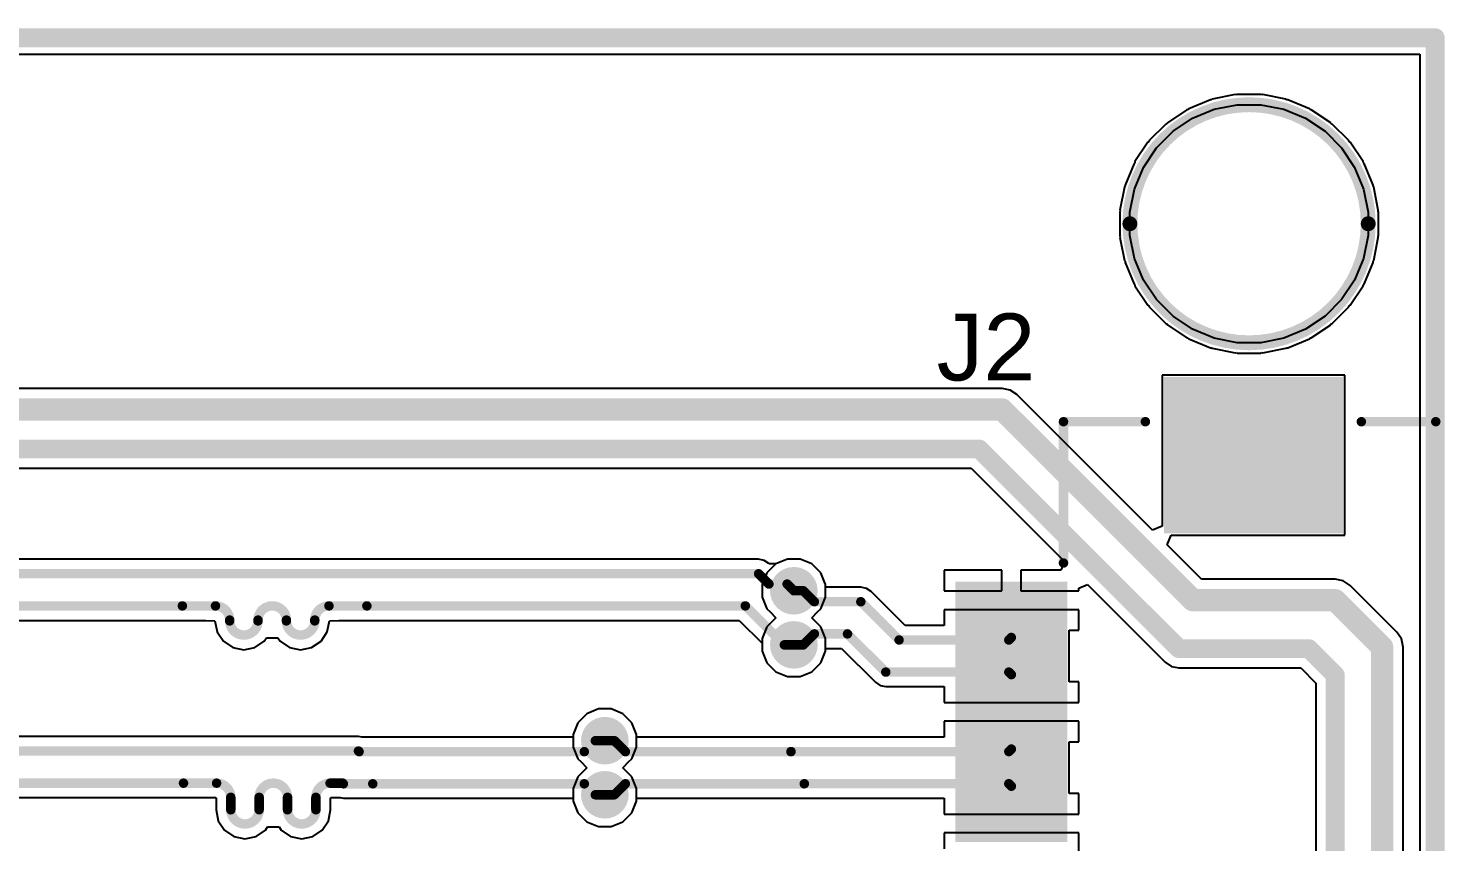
# Model space of a CAD drawing. Header units: inches. Extents: x -0.01 to 1.24, y -0.01 to 1.18.
# Drawn here: x 0.489 to 1.238, y 0.748 to 1.179 of the extents above; entities that cross this region are included whole.
import ezdxf

# ---------------------------------------------------------------- set-up
doc = ezdxf.new("R2010")
doc.units = ezdxf.units.IN
doc.header["$MEASUREMENT"] = 0
for name, color, linetype in [('Board Outline', 216, 'Continuous'), ('Bottom Layer', 5, 'Continuous'), ('Bottom Solder', 6, 'Continuous'), ('Multi-Layer', 9, 'Continuous'), ('Top Layer', 1, 'Continuous'), ('Top Overlay', 2, 'Continuous'), ('Top Paste', 8, 'Continuous'), ('Top Solder', 216, 'Continuous'), ('Via Holes', 16, 'Continuous')]:
    doc.layers.add(name, color=color, linetype=linetype)
doc.styles.add('Arial', font='', dxfattribs={"height": 0.2})
doc.styles.get('Arial').set_extended_font_data('Arial')

# ---------------------------------------------------------------- blocks, each defined once
blk = doc.blocks.new('TF31_30S_0_5SH_800__10')
at = {"layer": 'Top Layer'}
for points in [[(0.17323, 0.03839), (0.16142, 0.03839), (0.16142, 0.08957), (0.17323, 0.08957)], [(0.19291, 0.03839), (0.1811, 0.03839), (0.1811, 0.08957), (0.19291, 0.08957)], [(0.2126, 0.03839), (0.20079, 0.03839), (0.20079, 0.08957), (0.2126, 0.08957)], [(0.23228, 0.03839), (0.22047, 0.03839), (0.22047, 0.08957), (0.23228, 0.08957)], [(0.25197, 0.03839), (0.24016, 0.03839), (0.24016, 0.08957), (0.25197, 0.08957)], [(0.27165, 0.03839), (0.25984, 0.03839), (0.25984, 0.08957), (0.27165, 0.08957)], [(0.29134, 0.03839), (0.27953, 0.03839), (0.27953, 0.08957), (0.29134, 0.08957)], [(0.39961, -0.10728), (0.3248, -0.10728), (0.3248, -0.02067), (0.39961, -0.02067)]]:
    blk.add_hatch(color=1, dxfattribs=at).paths.add_polyline_path(points)
at = {"layer": 'Top Paste'}
for points in [[(0.17323, 0.03839), (0.16142, 0.03839), (0.16142, 0.08957), (0.17323, 0.08957)], [(0.19291, 0.03839), (0.1811, 0.03839), (0.1811, 0.08957), (0.19291, 0.08957)], [(0.2126, 0.03839), (0.20079, 0.03839), (0.20079, 0.08957), (0.2126, 0.08957)], [(0.23228, 0.03839), (0.22047, 0.03839), (0.22047, 0.08957), (0.23228, 0.08957)], [(0.25197, 0.03839), (0.24016, 0.03839), (0.24016, 0.08957), (0.25197, 0.08957)], [(0.27165, 0.03839), (0.25984, 0.03839), (0.25984, 0.08957), (0.27165, 0.08957)], [(0.29134, 0.03839), (0.27953, 0.03839), (0.27953, 0.08957), (0.29134, 0.08957)], [(0.39961, -0.10728), (0.3248, -0.10728), (0.3248, -0.02067), (0.39961, -0.02067)]]:
    blk.add_hatch(color=8, dxfattribs=at).paths.add_polyline_path(points)
at = {"layer": 'Top Solder'}
for points in [[(0.17723, 0.03439), (0.15742, 0.03439), (0.15742, 0.09357), (0.17723, 0.09357)], [(0.19691, 0.03439), (0.1771, 0.03439), (0.1771, 0.09357), (0.19691, 0.09357)], [(0.2166, 0.03439), (0.19679, 0.03439), (0.19679, 0.09357), (0.2166, 0.09357)], [(0.23628, 0.03439), (0.21647, 0.03439), (0.21647, 0.09357), (0.23628, 0.09357)], [(0.25597, 0.03439), (0.23616, 0.03439), (0.23616, 0.09357), (0.25597, 0.09357)], [(0.27565, 0.03439), (0.25584, 0.03439), (0.25584, 0.09357), (0.27565, 0.09357)], [(0.29534, 0.03439), (0.27553, 0.03439), (0.27553, 0.09357), (0.29534, 0.09357)], [(0.40361, -0.11128), (0.3208, -0.11128), (0.3208, -0.01667), (0.40361, -0.01667)]]:
    blk.add_hatch(color=216, dxfattribs=at).paths.add_polyline_path(points)
at = {"layer": 'Top Overlay'}
for points in [[(0.30512, 0.03642, 0.005, 0.005, 0), (0.37992, 0.03642, 0.005, 0.005, 0)], [(0.37992, 0.03642, 0.005, 0.005, 0), (0.37992, -0.00689, 0.005, 0.005, 0)], [(0.37992, -0.12106, 0.005, 0.005, 0), (0.37992, -0.16043, 0.005, 0.005, 0)], [(-0.37992, -0.16043, 0.005, 0.005, 0), (0.37992, -0.16043, 0.005, 0.005, 0)]]:
    blk.add_lwpolyline(points, format="xyseb", dxfattribs=at)
for points in [[(0.30387, 0.03642, 0.0025, 0.0025, 1), (0.30637, 0.03642, 0.0025, 0.0025, 1)], [(0.37867, 0.03642, 0.0025, 0.0025, 1), (0.38117, 0.03642, 0.0025, 0.0025, 1)], [(0.37867, 0.03642, 0.0025, 0.0025, 1), (0.38117, 0.03642, 0.0025, 0.0025, 1)], [(0.37867, -0.00689, 0.0025, 0.0025, 1), (0.38117, -0.00689, 0.0025, 0.0025, 1)], [(0.37867, -0.12106, 0.0025, 0.0025, 1), (0.38117, -0.12106, 0.0025, 0.0025, 1)], [(0.37867, -0.16043, 0.0025, 0.0025, 1), (0.38117, -0.16043, 0.0025, 0.0025, 1)], [(0.37867, -0.16043, 0.0025, 0.0025, 1), (0.38117, -0.16043, 0.0025, 0.0025, 1)]]:
    blk.add_lwpolyline(points, format="xyseb", close=True, dxfattribs=at)

msp = doc.modelspace()

# ---------------------------------------------------------------- hatches: boundary and pattern name
at = {"layer": 'Bottom Layer'}
h = msp.add_hatch(color=5, dxfattribs=at)
edge = h.paths.add_edge_path()
edge.add_arc((0.894, 0.881), 0.01181, 0, 360)
h = msp.add_hatch(color=5, dxfattribs=at)
edge = h.paths.add_edge_path()
edge.add_arc((0.894, 0.85238), 0.01181, 0, 360)
h = msp.add_hatch(color=5, dxfattribs=at)
edge = h.paths.add_edge_path()
edge.add_arc((0.79407, 0.80166), 0.01181, 0, 360)
h = msp.add_hatch(color=5, dxfattribs=at)
edge = h.paths.add_edge_path()
edge.add_arc((0.79407, 0.77304), 0.01181, 0, 360)
at = {"layer": 'Bottom Solder'}
h = msp.add_hatch(color=6, dxfattribs=at)
edge = h.paths.add_edge_path()
edge.add_arc((0.894, 0.881), 0.0126, 0, 360)
h = msp.add_hatch(color=6, dxfattribs=at)
edge = h.paths.add_edge_path()
edge.add_arc((0.894, 0.85238), 0.0126, 0, 360)
h = msp.add_hatch(color=6, dxfattribs=at)
edge = h.paths.add_edge_path()
edge.add_arc((0.79407, 0.80166), 0.0126, 0, 360)
h = msp.add_hatch(color=6, dxfattribs=at)
edge = h.paths.add_edge_path()
edge.add_arc((0.79407, 0.77304), 0.0126, 0, 360)
at = {"layer": 'Top Layer'}
h = msp.add_hatch(color=1, dxfattribs=at)
edge = h.paths.add_edge_path()
edge.add_arc((0.894, 0.881), 0.01181, 0, 360)
h = msp.add_hatch(color=1, dxfattribs=at)
edge = h.paths.add_edge_path()
edge.add_arc((0.894, 0.85238), 0.01181, 0, 360)
h = msp.add_hatch(color=1, dxfattribs=at)
edge = h.paths.add_edge_path()
edge.add_arc((0.79407, 0.80166), 0.01181, 0, 360)
h = msp.add_hatch(color=1, dxfattribs=at)
edge = h.paths.add_edge_path()
edge.add_arc((0.79407, 0.77304), 0.01181, 0, 360)
at = {"layer": 'Top Solder'}
h = msp.add_hatch(color=216, dxfattribs=at)
edge = h.paths.add_edge_path()
edge.add_arc((0.894, 0.881), 0.0126, 0, 360)
h = msp.add_hatch(color=216, dxfattribs=at)
edge = h.paths.add_edge_path()
edge.add_arc((0.894, 0.85238), 0.0126, 0, 360)
h = msp.add_hatch(color=216, dxfattribs=at)
edge = h.paths.add_edge_path()
edge.add_arc((0.79407, 0.80166), 0.0126, 0, 360)
h = msp.add_hatch(color=216, dxfattribs=at)
edge = h.paths.add_edge_path()
edge.add_arc((0.79407, 0.77304), 0.0126, 0, 360)
at = {"layer": 'Via Holes'}
h = msp.add_hatch(color=7, dxfattribs=at)
edge = h.paths.add_edge_path()
edge.add_arc((0.894, 0.881), 0.00591, 0, 360)
h = msp.add_hatch(color=7, dxfattribs=at)
edge = h.paths.add_edge_path()
edge.add_arc((0.894, 0.85238), 0.00591, 0, 360)
h = msp.add_hatch(color=7, dxfattribs=at)
edge = h.paths.add_edge_path()
edge.add_arc((0.79407, 0.80166), 0.00591, 0, 360)
h = msp.add_hatch(color=7, dxfattribs=at)
edge = h.paths.add_edge_path()
edge.add_arc((0.79407, 0.77304), 0.00591, 0, 360)

# ---------------------------------------------------------------- linework, layer by layer
at = {"layer": 'Board Outline'}
for points in [[(0, 1.17365, 0.01, 0.01, 0), (1.2331, 1.17365, 0.01, 0.01, 0)], [(1.2331, 0, 0.01, 0.01, 0), (1.2331, 1.17365, 0.01, 0.01, 0)]]:
    msp.add_lwpolyline(points, format="xyseb", dxfattribs=at)
for points in [[(1.2306, 1.17365, 0.005, 0.005, 1), (1.23561, 1.17365, 0.005, 0.005, 1)], [(1.2306, 1.17365, 0.005, 0.005, 1), (1.23561, 1.17365, 0.005, 0.005, 1)], [(1.19768, 1.07523, 0.00787, 0.00787, 1), (1.07168, 1.07523, 0.00787, 0.00787, 1)], [(1.06971, 1.07523, 0.00394, 0.00394, 1), (1.07365, 1.07523, 0.00394, 0.00394, 1)], [(1.19571, 1.07523, 0.00394, 0.00394, 1), (1.19965, 1.07523, 0.00394, 0.00394, 1)]]:
    msp.add_lwpolyline(points, format="xyseb", close=True, dxfattribs=at)
at = {"layer": 'Bottom Layer'}
for p, q in [((0.01, 1.165), (1.225, 1.165)), ((1.225, 1.165), (1.225, 0.01)), ((1.11423, 1.14081), (1.10277, 1.13606)), ((1.11479, 1.14081), (1.11423, 1.14081)), ((1.11525, 1.14112), (1.11479, 1.14081)), ((1.12742, 1.14354), (1.11525, 1.14112)), ((1.12796, 1.14343), (1.12742, 1.14354)), ((1.12847, 1.14364), (1.12796, 1.14343)), ((1.14088, 1.14364), (1.12847, 1.14364)), ((1.1414, 1.14343), (1.14088, 1.14364)), ((1.14194, 1.14354), (1.1414, 1.14343)), ((1.15411, 1.14112), (1.14194, 1.14354)), ((1.15457, 1.14081), (1.15411, 1.14112)), ((1.15513, 1.14081), (1.15457, 1.14081)), ((1.16659, 1.13606), (1.15513, 1.14081)), ((1.10183, 1.13556), (1.09151, 1.12866)), ((1.10238, 1.13567), (1.10183, 1.13556)), ((1.10277, 1.13606), (1.10238, 1.13567)), ((1.16698, 1.13567), (1.16659, 1.13606)), ((1.16753, 1.13556), (1.16698, 1.13567)), ((1.17785, 1.12866), (1.16753, 1.13556)), ((1.09069, 1.12799), (1.08192, 1.11922)), ((1.0912, 1.1282), (1.09069, 1.12799)), ((1.09151, 1.12866), (1.0912, 1.1282)), ((1.17815, 1.1282), (1.17785, 1.12866)), ((1.17867, 1.12799), (1.17815, 1.1282)), ((1.18744, 1.11922), (1.17867, 1.12799)), ((1.08124, 1.1184), (1.07435, 1.10808)), ((1.08171, 1.1187), (1.08124, 1.1184)), ((1.08192, 1.11922), (1.08171, 1.1187)), ((1.18765, 1.1187), (1.18744, 1.11922)), ((1.18811, 1.1184), (1.18765, 1.1187)), ((1.19501, 1.10808), (1.18811, 1.1184)), ((1.07385, 1.10714), (1.0691, 1.09568)), ((1.07424, 1.10753), (1.07385, 1.10714)), ((1.07435, 1.10808), (1.07424, 1.10753)), ((1.19512, 1.10753), (1.19501, 1.10808)), ((1.19551, 1.10714), (1.19512, 1.10753)), ((1.20026, 1.09568), (1.19551, 1.10714)), ((1.06879, 1.09466), (1.06637, 1.08249)), ((1.0691, 1.09512), (1.06879, 1.09466)), ((1.0691, 1.09568), (1.0691, 1.09512)), ((1.20026, 1.09512), (1.20026, 1.09568)), ((1.20057, 1.09466), (1.20026, 1.09512)), ((1.20299, 1.08249), (1.20057, 1.09466)), ((1.06648, 1.08195), (1.06627, 1.08143)), ((1.06627, 1.08143), (1.06627, 1.06902)), ((1.06637, 1.08249), (1.06648, 1.08195)), ((1.20288, 1.08195), (1.20299, 1.08249)), ((1.20309, 1.08143), (1.20288, 1.08195)), ((1.20309, 1.06902), (1.20309, 1.08143)), ((1.06627, 1.06902), (1.06648, 1.06851)), ((1.06648, 1.06851), (1.06637, 1.06797)), ((1.06637, 1.06797), (1.06879, 1.0558)), ((1.20057, 1.0558), (1.20299, 1.06797)), ((1.20288, 1.06851), (1.20309, 1.06902)), ((1.20299, 1.06797), (1.20288, 1.06851)), ((1.06879, 1.0558), (1.0691, 1.05534)), ((1.0691, 1.05534), (1.0691, 1.05478)), ((1.0691, 1.05478), (1.07385, 1.04332)), ((1.19551, 1.04332), (1.20026, 1.05478)), ((1.20026, 1.05534), (1.20057, 1.0558)), ((1.20026, 1.05478), (1.20026, 1.05534)), ((1.07385, 1.04332), (1.07424, 1.04292)), ((1.07424, 1.04292), (1.07435, 1.04238)), ((1.07435, 1.04238), (1.08124, 1.03206)), ((1.18811, 1.03206), (1.19501, 1.04238)), ((1.19501, 1.04238), (1.19512, 1.04292)), ((1.19512, 1.04292), (1.19551, 1.04332)), ((1.08124, 1.03206), (1.08171, 1.03175)), ((1.08171, 1.03175), (1.08192, 1.03124)), ((1.08192, 1.03124), (1.09069, 1.02247)), ((1.17867, 1.02247), (1.18744, 1.03124)), ((1.18744, 1.03124), (1.18765, 1.03175)), ((1.18765, 1.03175), (1.18811, 1.03206)), ((1.09069, 1.02247), (1.0912, 1.02225)), ((1.0912, 1.02225), (1.09151, 1.02179)), ((1.09151, 1.02179), (1.10183, 1.0149)), ((1.16753, 1.0149), (1.17785, 1.02179)), ((1.17785, 1.02179), (1.17815, 1.02225)), ((1.17815, 1.02225), (1.17867, 1.02247)), ((1.10183, 1.0149), (1.10238, 1.01479)), ((1.10238, 1.01479), (1.10277, 1.0144)), ((1.10277, 1.0144), (1.11423, 1.00965)), ((1.15513, 1.00965), (1.16659, 1.0144)), ((1.16659, 1.0144), (1.16698, 1.01479)), ((1.16698, 1.01479), (1.16753, 1.0149)), ((1.11423, 1.00965), (1.11479, 1.00965)), ((1.11479, 1.00965), (1.11525, 1.00934)), ((1.11525, 1.00934), (1.12742, 1.00692)), ((1.12742, 1.00692), (1.12796, 1.00703)), ((1.12796, 1.00703), (1.12847, 1.00682)), ((1.12847, 1.00682), (1.14088, 1.00682)), ((1.14088, 1.00682), (1.1414, 1.00703)), ((1.1414, 1.00703), (1.14194, 1.00692)), ((1.14194, 1.00692), (1.15411, 1.00934)), ((1.15411, 1.00934), (1.15457, 1.00965)), ((1.15457, 1.00965), (1.15513, 1.00965)), ((0.87538, 0.89765), (0.2065, 0.89765)), ((0.87831, 0.89706), (0.87538, 0.89765)), ((0.88079, 0.89541), (0.87831, 0.89706)), ((0.88094, 0.89525), (0.88079, 0.89541)), ((0.88448, 0.89525), (0.88094, 0.89525)), ((0.89066, 0.89781), (0.88448, 0.89525)), ((0.89734, 0.89781), (0.89066, 0.89781)), ((0.90352, 0.89525), (0.89734, 0.89781)), ((0.90825, 0.89052), (0.90352, 0.89525)), ((0.91081, 0.88434), (0.90825, 0.89052)), ((0.91081, 0.87766), (0.91081, 0.88434)), ((0.90825, 0.87148), (0.91081, 0.87766)), ((0.90358, 0.86669), (0.90673, 0.86996)), ((0.90673, 0.86996), (0.90825, 0.87148)), ((0.21671, 0.86535), (0.58302, 0.86535)), ((0.58302, 0.86535), (0.5879, 0.86507)), ((0.5879, 0.86507), (0.58907, 0.85922)), ((0.64733, 0.85922), (0.64849, 0.86507)), ((0.64849, 0.86507), (0.65337, 0.86535)), ((0.65337, 0.86535), (0.86517, 0.86535)), ((0.86517, 0.86535), (0.87719, 0.85334)), ((0.90673, 0.86342), (0.90358, 0.86669)), ((0.90825, 0.8619), (0.90673, 0.86342)), ((0.91081, 0.85572), (0.90825, 0.8619)), ((0.58907, 0.85922), (0.59238, 0.85426)), ((0.59238, 0.85426), (0.59734, 0.85094)), ((0.60905, 0.85094), (0.61401, 0.85426)), ((0.61401, 0.85426), (0.61519, 0.85602)), ((0.61519, 0.85602), (0.6212, 0.85602)), ((0.6212, 0.85602), (0.62238, 0.85426)), ((0.62238, 0.85426), (0.62734, 0.85094)), ((0.63905, 0.85094), (0.64401, 0.85426)), ((0.64401, 0.85426), (0.64733, 0.85922)), ((0.91081, 0.84903), (0.91081, 0.85572)), ((0.59734, 0.85094), (0.6032, 0.84978)), ((0.6032, 0.84978), (0.60905, 0.85094)), ((0.62734, 0.85094), (0.6332, 0.84978)), ((0.6332, 0.84978), (0.63905, 0.85094)), ((0.87719, 0.85334), (0.87719, 0.84903)), ((0.87719, 0.84903), (0.87975, 0.84286)), ((0.90825, 0.84286), (0.91081, 0.84903)), ((0.87975, 0.84286), (0.88448, 0.83813)), ((0.90352, 0.83813), (0.90825, 0.84286)), ((0.88448, 0.83813), (0.89066, 0.83557)), ((0.89066, 0.83557), (0.89734, 0.83557)), ((0.89734, 0.83557), (0.90352, 0.83813)), ((0.79073, 0.81847), (0.78455, 0.81591)), ((0.79742, 0.81847), (0.79073, 0.81847)), ((0.8036, 0.81591), (0.79742, 0.81847)), ((0.77982, 0.81118), (0.77726, 0.805)), ((0.78455, 0.81591), (0.77982, 0.81118)), ((0.80833, 0.81118), (0.8036, 0.81591)), ((0.81089, 0.805), (0.80833, 0.81118)), ((0.6638, 0.80384), (0.43319, 0.80384)), ((0.66552, 0.80349), (0.6638, 0.80384)), ((0.77726, 0.80349), (0.66552, 0.80349)), ((0.77726, 0.805), (0.77726, 0.80349)), ((0.81089, 0.79832), (0.81089, 0.805)), ((0.80833, 0.79214), (0.81089, 0.79832)), ((0.80365, 0.78735), (0.8068, 0.79061)), ((0.8068, 0.78408), (0.80365, 0.78735)), ((0.8068, 0.79061), (0.80833, 0.79214)), ((0.80833, 0.78256), (0.8068, 0.78408)), ((0.81089, 0.77638), (0.80833, 0.78256)), ((0.4434, 0.77154), (0.58831, 0.77154)), ((0.58831, 0.77154), (0.58841, 0.77131)), ((0.64918, 0.77131), (0.64927, 0.77154)), ((0.64927, 0.77154), (0.6541, 0.77154)), ((0.6541, 0.77154), (0.65582, 0.7712)), ((0.81089, 0.76969), (0.81089, 0.77638)), ((0.58841, 0.77131), (0.58865, 0.77121)), ((0.58865, 0.7651), (0.5885, 0.7651)), ((0.5885, 0.7651), (0.58966, 0.75925)), ((0.58865, 0.77121), (0.58865, 0.7651)), ((0.64792, 0.75925), (0.64909, 0.7651)), ((0.64894, 0.77121), (0.64918, 0.77131)), ((0.64894, 0.7651), (0.64894, 0.77121)), ((0.64909, 0.7651), (0.64894, 0.7651)), ((0.65582, 0.7712), (0.77726, 0.7712)), ((0.77726, 0.7712), (0.77726, 0.76969)), ((0.77726, 0.76969), (0.77982, 0.76351)), ((0.80833, 0.76351), (0.81089, 0.76969)), ((0.58966, 0.75925), (0.59298, 0.75429)), ((0.64461, 0.75429), (0.64792, 0.75925)), ((0.77982, 0.76351), (0.78455, 0.75879)), ((0.78455, 0.75879), (0.79073, 0.75623)), ((0.79742, 0.75623), (0.8036, 0.75879)), ((0.8036, 0.75879), (0.80833, 0.76351)), ((0.59298, 0.75429), (0.59794, 0.75097)), ((0.59794, 0.75097), (0.60379, 0.74981)), ((0.60379, 0.74981), (0.60965, 0.75097)), ((0.60965, 0.75097), (0.61461, 0.75429)), ((0.61461, 0.75429), (0.61579, 0.75605)), ((0.61579, 0.75605), (0.6218, 0.75605)), ((0.6218, 0.75605), (0.62298, 0.75429)), ((0.62298, 0.75429), (0.62794, 0.75097)), ((0.62794, 0.75097), (0.63379, 0.74981)), ((0.63379, 0.74981), (0.63965, 0.75097)), ((0.63965, 0.75097), (0.64461, 0.75429)), ((0.79073, 0.75623), (0.79742, 0.75623))]:
    msp.add_line(p, q, dxfattribs=at)
for points in [[(0.2065, 0.89, 0.005, 0.005, 0), (0.87538, 0.89, 0.005, 0.005, 0)], [(0.87538, 0.89, 0.005, 0.005, 0), (0.88082, 0.88456, 0.005, 0.005, 0)], [(0.88082, 0.88456, 0.005, 0.005, 0), (0.89044, 0.88456, 0.005, 0.005, 0)], [(0.89044, 0.88456, 0.005, 0.005, 0), (0.894, 0.881, 0.005, 0.005, 0)], [(0.21354, 0.873, 0.005, 0.005, 0), (0.5707, 0.873, 0.005, 0.005, 0)], [(0.5707, 0.873, 0.005, 0.005, 0), (0.5882, 0.873, 0.005, 0.005, 0)], [(0.5882, 0.873, 0.005, 0.005, -0.414214), (0.5957, 0.8655, 0.005, 0.005, 0)], [(0.6107, 0.8655, 0.005, 0.005, -1), (0.6257, 0.8655, 0.005, 0.005, 0)], [(0.6407, 0.8655, 0.005, 0.005, -0.414214), (0.6482, 0.873, 0.005, 0.005, 0)], [(0.6482, 0.873, 0.005, 0.005, 0), (0.66824, 0.873, 0.005, 0.005, 0)], [(0.66824, 0.873, 0.005, 0.005, 0), (0.86834, 0.873, 0.005, 0.005, 0)], [(0.86834, 0.873, 0.005, 0.005, 0), (0.88896, 0.85238, 0.005, 0.005, 0)], [(0.5957, 0.86507, 0.005, 0.005, 0), (0.5957, 0.8655, 0.005, 0.005, 0)], [(0.6107, 0.86507, 0.005, 0.005, -1), (0.5957, 0.86507, 0.005, 0.005, 0)], [(0.6107, 0.86507, 0.005, 0.005, 0), (0.6107, 0.8655, 0.005, 0.005, 0)], [(0.6257, 0.86507, 0.005, 0.005, 0), (0.6257, 0.8655, 0.005, 0.005, 0)], [(0.6407, 0.86507, 0.005, 0.005, -1), (0.6257, 0.86507, 0.005, 0.005, 0)], [(0.6407, 0.86507, 0.005, 0.005, 0), (0.6407, 0.8655, 0.005, 0.005, 0)], [(0.88896, 0.85238, 0.005, 0.005, 0), (0.894, 0.85238, 0.005, 0.005, 0)], [(0.78322, 0.79585, 0.005, 0.005, 0), (0.78904, 0.80166, 0.005, 0.005, 0)], [(0.78904, 0.80166, 0.005, 0.005, 0), (0.79407, 0.80166, 0.005, 0.005, 0)], [(0.43319, 0.79619, 0.005, 0.005, 0), (0.6638, 0.79619, 0.005, 0.005, 0)], [(0.6638, 0.79619, 0.005, 0.005, 0), (0.66415, 0.79585, 0.005, 0.005, 0)], [(0.66415, 0.79585, 0.005, 0.005, 0), (0.78322, 0.79585, 0.005, 0.005, 0)], [(0.44023, 0.77919, 0.005, 0.005, 0), (0.57129, 0.77919, 0.005, 0.005, 0)], [(0.57129, 0.77919, 0.005, 0.005, 0), (0.58879, 0.77919, 0.005, 0.005, 0)], [(0.58879, 0.77919, 0.005, 0.005, -0.414214), (0.59629, 0.77169, 0.005, 0.005, 0)], [(0.61129, 0.77169, 0.005, 0.005, -1), (0.62629, 0.77169, 0.005, 0.005, 0)], [(0.64129, 0.77169, 0.005, 0.005, -0.414214), (0.64879, 0.77919, 0.005, 0.005, 0)], [(0.64879, 0.77919, 0.005, 0.005, 0), (0.65548, 0.77919, 0.005, 0.005, 0)], [(0.65548, 0.77919, 0.005, 0.005, 0), (0.65582, 0.77885, 0.005, 0.005, 0)], [(0.65582, 0.77885, 0.005, 0.005, 0), (0.67137, 0.77885, 0.005, 0.005, 0)], [(0.67137, 0.77885, 0.005, 0.005, 0), (0.78322, 0.77885, 0.005, 0.005, 0)], [(0.78322, 0.77885, 0.005, 0.005, 0), (0.78904, 0.77304, 0.005, 0.005, 0)], [(0.59629, 0.7651, 0.005, 0.005, 0), (0.59629, 0.77169, 0.005, 0.005, 0)], [(0.61129, 0.7651, 0.005, 0.005, 0), (0.61129, 0.77169, 0.005, 0.005, 0)], [(0.62629, 0.7651, 0.005, 0.005, 0), (0.62629, 0.77169, 0.005, 0.005, 0)], [(0.64129, 0.7651, 0.005, 0.005, 0), (0.64129, 0.77169, 0.005, 0.005, 0)], [(0.78904, 0.77304, 0.005, 0.005, 0), (0.79407, 0.77304, 0.005, 0.005, 0)], [(0.61129, 0.7651, 0.005, 0.005, -1), (0.59629, 0.7651, 0.005, 0.005, 0)], [(0.64129, 0.7651, 0.005, 0.005, -1), (0.62629, 0.7651, 0.005, 0.005, 0)]]:
    msp.add_lwpolyline(points, format="xyseb", dxfattribs=at)
for points in [[(0.87413, 0.89, 0.0025, 0.0025, 1), (0.87663, 0.89, 0.0025, 0.0025, 1)], [(0.87413, 0.89, 0.0025, 0.0025, 1), (0.87663, 0.89, 0.0025, 0.0025, 1)], [(0.87957, 0.88456, 0.0025, 0.0025, 1), (0.88207, 0.88456, 0.0025, 0.0025, 1)], [(0.87957, 0.88456, 0.0025, 0.0025, 1), (0.88207, 0.88456, 0.0025, 0.0025, 1)], [(0.88919, 0.88456, 0.0025, 0.0025, 1), (0.89169, 0.88456, 0.0025, 0.0025, 1)], [(0.88919, 0.88456, 0.0025, 0.0025, 1), (0.89169, 0.88456, 0.0025, 0.0025, 1)], [(0.89275, 0.881, 0.0025, 0.0025, 1), (0.89525, 0.881, 0.0025, 0.0025, 1)], [(0.56945, 0.873, 0.0025, 0.0025, 1), (0.57195, 0.873, 0.0025, 0.0025, 1)], [(0.56945, 0.873, 0.0025, 0.0025, 1), (0.57195, 0.873, 0.0025, 0.0025, 1)], [(0.58695, 0.873, 0.0025, 0.0025, 1), (0.58945, 0.873, 0.0025, 0.0025, 1)], [(0.58695, 0.873, 0.0025, 0.0025, 1), (0.58945, 0.873, 0.0025, 0.0025, 1)], [(0.64695, 0.873, 0.0025, 0.0025, 1), (0.64945, 0.873, 0.0025, 0.0025, 1)], [(0.64695, 0.873, 0.0025, 0.0025, 1), (0.64945, 0.873, 0.0025, 0.0025, 1)], [(0.66699, 0.873, 0.0025, 0.0025, 1), (0.66949, 0.873, 0.0025, 0.0025, 1)], [(0.66699, 0.873, 0.0025, 0.0025, 1), (0.66949, 0.873, 0.0025, 0.0025, 1)], [(0.86709, 0.873, 0.0025, 0.0025, 1), (0.86959, 0.873, 0.0025, 0.0025, 1)], [(0.86709, 0.873, 0.0025, 0.0025, 1), (0.86959, 0.873, 0.0025, 0.0025, 1)], [(0.59445, 0.8655, 0.0025, 0.0025, 1), (0.59695, 0.8655, 0.0025, 0.0025, 1)], [(0.59445, 0.8655, 0.0025, 0.0025, 1), (0.59695, 0.8655, 0.0025, 0.0025, 1)], [(0.59445, 0.86507, 0.0025, 0.0025, 1), (0.59695, 0.86507, 0.0025, 0.0025, 1)], [(0.59445, 0.86507, 0.0025, 0.0025, 1), (0.59695, 0.86507, 0.0025, 0.0025, 1)], [(0.60945, 0.8655, 0.0025, 0.0025, 1), (0.61195, 0.8655, 0.0025, 0.0025, 1)], [(0.60945, 0.8655, 0.0025, 0.0025, 1), (0.61195, 0.8655, 0.0025, 0.0025, 1)], [(0.60945, 0.86507, 0.0025, 0.0025, 1), (0.61195, 0.86507, 0.0025, 0.0025, 1)], [(0.60945, 0.86507, 0.0025, 0.0025, 1), (0.61195, 0.86507, 0.0025, 0.0025, 1)], [(0.62445, 0.8655, 0.0025, 0.0025, 1), (0.62695, 0.8655, 0.0025, 0.0025, 1)], [(0.62445, 0.8655, 0.0025, 0.0025, 1), (0.62695, 0.8655, 0.0025, 0.0025, 1)], [(0.62445, 0.86507, 0.0025, 0.0025, 1), (0.62695, 0.86507, 0.0025, 0.0025, 1)], [(0.62445, 0.86507, 0.0025, 0.0025, 1), (0.62695, 0.86507, 0.0025, 0.0025, 1)], [(0.63945, 0.8655, 0.0025, 0.0025, 1), (0.64195, 0.8655, 0.0025, 0.0025, 1)], [(0.63945, 0.8655, 0.0025, 0.0025, 1), (0.64195, 0.8655, 0.0025, 0.0025, 1)], [(0.63945, 0.86507, 0.0025, 0.0025, 1), (0.64195, 0.86507, 0.0025, 0.0025, 1)], [(0.63945, 0.86507, 0.0025, 0.0025, 1), (0.64195, 0.86507, 0.0025, 0.0025, 1)], [(0.88771, 0.85238, 0.0025, 0.0025, 1), (0.89021, 0.85238, 0.0025, 0.0025, 1)], [(0.88771, 0.85238, 0.0025, 0.0025, 1), (0.89021, 0.85238, 0.0025, 0.0025, 1)], [(0.89275, 0.85238, 0.0025, 0.0025, 1), (0.89525, 0.85238, 0.0025, 0.0025, 1)], [(0.78779, 0.80166, 0.0025, 0.0025, 1), (0.79029, 0.80166, 0.0025, 0.0025, 1)], [(0.78779, 0.80166, 0.0025, 0.0025, 1), (0.79029, 0.80166, 0.0025, 0.0025, 1)], [(0.79282, 0.80166, 0.0025, 0.0025, 1), (0.79532, 0.80166, 0.0025, 0.0025, 1)], [(0.66255, 0.79619, 0.0025, 0.0025, 1), (0.66505, 0.79619, 0.0025, 0.0025, 1)], [(0.66255, 0.79619, 0.0025, 0.0025, 1), (0.66505, 0.79619, 0.0025, 0.0025, 1)], [(0.6629, 0.79585, 0.0025, 0.0025, 1), (0.6654, 0.79585, 0.0025, 0.0025, 1)], [(0.6629, 0.79585, 0.0025, 0.0025, 1), (0.6654, 0.79585, 0.0025, 0.0025, 1)], [(0.78197, 0.79585, 0.0025, 0.0025, 1), (0.78447, 0.79585, 0.0025, 0.0025, 1)], [(0.78197, 0.79585, 0.0025, 0.0025, 1), (0.78447, 0.79585, 0.0025, 0.0025, 1)], [(0.57004, 0.77919, 0.0025, 0.0025, 1), (0.57254, 0.77919, 0.0025, 0.0025, 1)], [(0.57004, 0.77919, 0.0025, 0.0025, 1), (0.57254, 0.77919, 0.0025, 0.0025, 1)], [(0.58754, 0.77919, 0.0025, 0.0025, 1), (0.59004, 0.77919, 0.0025, 0.0025, 1)], [(0.58754, 0.77919, 0.0025, 0.0025, 1), (0.59004, 0.77919, 0.0025, 0.0025, 1)], [(0.64754, 0.77919, 0.0025, 0.0025, 1), (0.65004, 0.77919, 0.0025, 0.0025, 1)], [(0.64754, 0.77919, 0.0025, 0.0025, 1), (0.65004, 0.77919, 0.0025, 0.0025, 1)], [(0.65422, 0.77919, 0.0025, 0.0025, 1), (0.65673, 0.77919, 0.0025, 0.0025, 1)], [(0.65422, 0.77919, 0.0025, 0.0025, 1), (0.65673, 0.77919, 0.0025, 0.0025, 1)], [(0.65457, 0.77885, 0.0025, 0.0025, 1), (0.65707, 0.77885, 0.0025, 0.0025, 1)], [(0.65457, 0.77885, 0.0025, 0.0025, 1), (0.65707, 0.77885, 0.0025, 0.0025, 1)], [(0.67012, 0.77885, 0.0025, 0.0025, 1), (0.67262, 0.77885, 0.0025, 0.0025, 1)], [(0.67012, 0.77885, 0.0025, 0.0025, 1), (0.67262, 0.77885, 0.0025, 0.0025, 1)], [(0.78197, 0.77885, 0.0025, 0.0025, 1), (0.78447, 0.77885, 0.0025, 0.0025, 1)], [(0.78197, 0.77885, 0.0025, 0.0025, 1), (0.78447, 0.77885, 0.0025, 0.0025, 1)], [(0.59504, 0.77169, 0.0025, 0.0025, 1), (0.59754, 0.77169, 0.0025, 0.0025, 1)], [(0.59504, 0.77169, 0.0025, 0.0025, 1), (0.59754, 0.77169, 0.0025, 0.0025, 1)], [(0.61004, 0.77169, 0.0025, 0.0025, 1), (0.61254, 0.77169, 0.0025, 0.0025, 1)], [(0.61004, 0.77169, 0.0025, 0.0025, 1), (0.61254, 0.77169, 0.0025, 0.0025, 1)], [(0.62504, 0.77169, 0.0025, 0.0025, 1), (0.62754, 0.77169, 0.0025, 0.0025, 1)], [(0.62504, 0.77169, 0.0025, 0.0025, 1), (0.62754, 0.77169, 0.0025, 0.0025, 1)], [(0.64004, 0.77169, 0.0025, 0.0025, 1), (0.64254, 0.77169, 0.0025, 0.0025, 1)], [(0.64004, 0.77169, 0.0025, 0.0025, 1), (0.64254, 0.77169, 0.0025, 0.0025, 1)], [(0.78779, 0.77304, 0.0025, 0.0025, 1), (0.79029, 0.77304, 0.0025, 0.0025, 1)], [(0.78779, 0.77304, 0.0025, 0.0025, 1), (0.79029, 0.77304, 0.0025, 0.0025, 1)], [(0.79282, 0.77304, 0.0025, 0.0025, 1), (0.79532, 0.77304, 0.0025, 0.0025, 1)], [(0.59504, 0.7651, 0.0025, 0.0025, 1), (0.59754, 0.7651, 0.0025, 0.0025, 1)], [(0.59504, 0.7651, 0.0025, 0.0025, 1), (0.59754, 0.7651, 0.0025, 0.0025, 1)], [(0.61004, 0.7651, 0.0025, 0.0025, 1), (0.61254, 0.7651, 0.0025, 0.0025, 1)], [(0.61004, 0.7651, 0.0025, 0.0025, 1), (0.61254, 0.7651, 0.0025, 0.0025, 1)], [(0.62504, 0.7651, 0.0025, 0.0025, 1), (0.62754, 0.7651, 0.0025, 0.0025, 1)], [(0.62504, 0.7651, 0.0025, 0.0025, 1), (0.62754, 0.7651, 0.0025, 0.0025, 1)], [(0.64004, 0.7651, 0.0025, 0.0025, 1), (0.64254, 0.7651, 0.0025, 0.0025, 1)], [(0.64004, 0.7651, 0.0025, 0.0025, 1), (0.64254, 0.7651, 0.0025, 0.0025, 1)]]:
    msp.add_lwpolyline(points, format="xyseb", close=True, dxfattribs=at)
at = {"layer": 'Multi-Layer'}
for p, q in [((1.09452, 1.12416), (1.10484, 1.13106)), ((1.10484, 1.13106), (1.1163, 1.13581)), ((1.1163, 1.13581), (1.12847, 1.13823)), ((1.12847, 1.13823), (1.13468, 1.13823)), ((1.13468, 1.13823), (1.14088, 1.13823)), ((1.14088, 1.13823), (1.15306, 1.13581)), ((1.15306, 1.13581), (1.16452, 1.13106)), ((1.16452, 1.13106), (1.17484, 1.12416)), ((1.08574, 1.11539), (1.09452, 1.12416)), ((1.17484, 1.12416), (1.18362, 1.11539)), ((1.07885, 1.10507), (1.08574, 1.11539)), ((1.18362, 1.11539), (1.19051, 1.10507)), ((1.0741, 1.09361), (1.07885, 1.10507)), ((1.19051, 1.10507), (1.19526, 1.09361)), ((1.07168, 1.08143), (1.0741, 1.09361)), ((1.19526, 1.09361), (1.19768, 1.08143)), ((1.07168, 1.07523), (1.07168, 1.08143)), ((1.19768, 1.08143), (1.19768, 1.07523)), ((1.07168, 1.06902), (1.07168, 1.07523)), ((1.19768, 1.07523), (1.19768, 1.06902)), ((1.0741, 1.05685), (1.07168, 1.06902)), ((1.19768, 1.06902), (1.19526, 1.05685)), ((1.07885, 1.04539), (1.0741, 1.05685)), ((1.19526, 1.05685), (1.19051, 1.04539)), ((1.08574, 1.03507), (1.07885, 1.04539)), ((1.19051, 1.04539), (1.18362, 1.03507)), ((1.09452, 1.02629), (1.08574, 1.03507)), ((1.18362, 1.03507), (1.17484, 1.02629)), ((1.10484, 1.0194), (1.09452, 1.02629)), ((1.17484, 1.02629), (1.16452, 1.0194)), ((1.1163, 1.01465), (1.10484, 1.0194)), ((1.16452, 1.0194), (1.15306, 1.01465)), ((1.12847, 1.01223), (1.1163, 1.01465)), ((1.13468, 1.01223), (1.12847, 1.01223)), ((1.13468, 1.01223), (1.13468, 1.01223)), ((1.14088, 1.01223), (1.13468, 1.01223)), ((1.15306, 1.01465), (1.14088, 1.01223))]:
    msp.add_line(p, q, dxfattribs=at)
at = {"layer": 'Top Layer'}
for p, q in [((0.01, 1.165), (1.225, 1.165)), ((1.225, 1.165), (1.225, 0.01)), ((1.11423, 1.14081), (1.10277, 1.13606)), ((1.11479, 1.14081), (1.11423, 1.14081)), ((1.11525, 1.14112), (1.11479, 1.14081)), ((1.12742, 1.14354), (1.11525, 1.14112)), ((1.12796, 1.14343), (1.12742, 1.14354)), ((1.12847, 1.14364), (1.12796, 1.14343)), ((1.14088, 1.14364), (1.12847, 1.14364)), ((1.1414, 1.14343), (1.14088, 1.14364)), ((1.14194, 1.14354), (1.1414, 1.14343)), ((1.15411, 1.14112), (1.14194, 1.14354)), ((1.15457, 1.14081), (1.15411, 1.14112)), ((1.15513, 1.14081), (1.15457, 1.14081)), ((1.16659, 1.13606), (1.15513, 1.14081)), ((1.10183, 1.13556), (1.09151, 1.12866)), ((1.10238, 1.13567), (1.10183, 1.13556)), ((1.10277, 1.13606), (1.10238, 1.13567)), ((1.16698, 1.13567), (1.16659, 1.13606)), ((1.16753, 1.13556), (1.16698, 1.13567)), ((1.17785, 1.12866), (1.16753, 1.13556)), ((1.09069, 1.12799), (1.08192, 1.11922)), ((1.0912, 1.1282), (1.09069, 1.12799)), ((1.09151, 1.12866), (1.0912, 1.1282)), ((1.17815, 1.1282), (1.17785, 1.12866)), ((1.17867, 1.12799), (1.17815, 1.1282)), ((1.18744, 1.11922), (1.17867, 1.12799)), ((1.08124, 1.1184), (1.07435, 1.10808)), ((1.08171, 1.1187), (1.08124, 1.1184)), ((1.08192, 1.11922), (1.08171, 1.1187)), ((1.18765, 1.1187), (1.18744, 1.11922)), ((1.18811, 1.1184), (1.18765, 1.1187)), ((1.19501, 1.10808), (1.18811, 1.1184)), ((1.07385, 1.10714), (1.0691, 1.09568)), ((1.07424, 1.10753), (1.07385, 1.10714)), ((1.07435, 1.10808), (1.07424, 1.10753)), ((1.19512, 1.10753), (1.19501, 1.10808)), ((1.19551, 1.10714), (1.19512, 1.10753)), ((1.20026, 1.09568), (1.19551, 1.10714)), ((1.06879, 1.09466), (1.06637, 1.08249)), ((1.0691, 1.09512), (1.06879, 1.09466)), ((1.0691, 1.09568), (1.0691, 1.09512)), ((1.20026, 1.09512), (1.20026, 1.09568)), ((1.20057, 1.09466), (1.20026, 1.09512)), ((1.20299, 1.08249), (1.20057, 1.09466)), ((1.06648, 1.08195), (1.06627, 1.08143)), ((1.06627, 1.08143), (1.06627, 1.06902)), ((1.06637, 1.08249), (1.06648, 1.08195)), ((1.20288, 1.08195), (1.20299, 1.08249)), ((1.20309, 1.08143), (1.20288, 1.08195)), ((1.20309, 1.06902), (1.20309, 1.08143)), ((1.06627, 1.06902), (1.06648, 1.06851)), ((1.06648, 1.06851), (1.06637, 1.06797)), ((1.06637, 1.06797), (1.06879, 1.0558)), ((1.20057, 1.0558), (1.20299, 1.06797)), ((1.20288, 1.06851), (1.20309, 1.06902)), ((1.20299, 1.06797), (1.20288, 1.06851)), ((1.06879, 1.0558), (1.0691, 1.05534)), ((1.0691, 1.05534), (1.0691, 1.05478)), ((1.0691, 1.05478), (1.07385, 1.04332)), ((1.19551, 1.04332), (1.20026, 1.05478)), ((1.20026, 1.05534), (1.20057, 1.0558)), ((1.20026, 1.05478), (1.20026, 1.05534)), ((1.07385, 1.04332), (1.07424, 1.04292)), ((1.07424, 1.04292), (1.07435, 1.04238)), ((1.07435, 1.04238), (1.08124, 1.03206)), ((1.18811, 1.03206), (1.19501, 1.04238)), ((1.19501, 1.04238), (1.19512, 1.04292)), ((1.19512, 1.04292), (1.19551, 1.04332)), ((1.08124, 1.03206), (1.08171, 1.03175)), ((1.08171, 1.03175), (1.08192, 1.03124)), ((1.08192, 1.03124), (1.09069, 1.02247)), ((1.17867, 1.02247), (1.18744, 1.03124)), ((1.18744, 1.03124), (1.18765, 1.03175)), ((1.18765, 1.03175), (1.18811, 1.03206)), ((1.09069, 1.02247), (1.0912, 1.02225)), ((1.0912, 1.02225), (1.09151, 1.02179)), ((1.09151, 1.02179), (1.10183, 1.0149)), ((1.16753, 1.0149), (1.17785, 1.02179)), ((1.17785, 1.02179), (1.17815, 1.02225)), ((1.17815, 1.02225), (1.17867, 1.02247)), ((1.10183, 1.0149), (1.10238, 1.01479)), ((1.10238, 1.01479), (1.10277, 1.0144)), ((1.10277, 1.0144), (1.11423, 1.00965)), ((1.15513, 1.00965), (1.16659, 1.0144)), ((1.16659, 1.0144), (1.16698, 1.01479)), ((1.16698, 1.01479), (1.16753, 1.0149)), ((1.11423, 1.00965), (1.11479, 1.00965)), ((1.11479, 1.00965), (1.11525, 1.00934)), ((1.11525, 1.00934), (1.12742, 1.00692)), ((1.12742, 1.00692), (1.12796, 1.00703)), ((1.12796, 1.00703), (1.12847, 1.00682)), ((1.12847, 1.00682), (1.14088, 1.00682)), ((1.14088, 1.00682), (1.1414, 1.00703)), ((1.1414, 1.00703), (1.14194, 1.00692)), ((1.14194, 1.00692), (1.15411, 1.00934)), ((1.15411, 1.00934), (1.15457, 1.00965)), ((1.15457, 1.00965), (1.15513, 1.00965)), ((1.18526, 0.99516), (1.08865, 0.99516)), ((1.08865, 0.99516), (1.08865, 0.91515)), ((1.18526, 0.91035), (1.18526, 0.99516)), ((1.00406, 0.98806), (0.44094, 0.98806)), ((1.00831, 0.98722), (1.00406, 0.98806)), ((1.00406, 0.98806), (1.00406, 0.98806)), ((1.01192, 0.98481), (1.00831, 0.98722)), ((1.08365, 0.91308), (1.01192, 0.98481)), ((0.45523, 0.9458), (0.98778, 0.9458)), ((0.98778, 0.9458), (1.03707, 0.89651)), ((1.08865, 0.91515), (1.08365, 0.91308)), ((1.09137, 0.90535), (1.09344, 0.91035)), ((1.09344, 0.91035), (1.18526, 0.91035)), ((1.10962, 0.8871), (1.09137, 0.90535)), ((0.88448, 0.89525), (0.87975, 0.89052)), ((0.89066, 0.89781), (0.88448, 0.89525)), ((0.89734, 0.89781), (0.89066, 0.89781)), ((0.90352, 0.89525), (0.89734, 0.89781)), ((0.90825, 0.89052), (0.90352, 0.89525)), ((1.004, 0.89189), (0.97341, 0.89189)), ((0.97341, 0.89189), (0.97341, 0.88098)), ((1.004, 0.88098), (1.004, 0.89189)), ((1.03516, 0.89189), (1.014, 0.89189)), ((1.014, 0.89189), (1.014, 0.88098)), ((1.03707, 0.89651), (1.03516, 0.89189)), ((0.87975, 0.89052), (0.87719, 0.88434)), ((0.87719, 0.88434), (0.87719, 0.87766)), ((0.91081, 0.88434), (0.90825, 0.89052)), ((0.91081, 0.88284), (0.91081, 0.88434)), ((1.04459, 0.88246), (1.04921, 0.88437)), ((1.04921, 0.88437), (1.0904, 0.84318)), ((1.18026, 0.8871), (1.10962, 0.8871)), ((1.18452, 0.88626), (1.18026, 0.8871)), ((1.18026, 0.8871), (1.18026, 0.8871)), ((1.18812, 0.88385), (1.18452, 0.88626)), ((1.21286, 0.85911), (1.18812, 0.88385)), ((0.87719, 0.87766), (0.87975, 0.87148)), ((0.92941, 0.88284), (0.91081, 0.88284)), ((0.93234, 0.88225), (0.92941, 0.88284)), ((0.93482, 0.8806), (0.93234, 0.88225)), ((0.95281, 0.8626), (0.93482, 0.8806)), ((0.97341, 0.88098), (1.004, 0.88098)), ((1.014, 0.88098), (1.04459, 0.88098)), ((1.04459, 0.88098), (1.04459, 0.88246)), ((0.87975, 0.87148), (0.88127, 0.86996)), ((0.88127, 0.86996), (0.88442, 0.86669)), ((1.009, 0.87098), (0.97341, 0.87098)), ((0.97341, 0.87098), (0.97341, 0.8626)), ((1.04459, 0.87098), (1.009, 0.87098)), ((1.04459, 0.86008), (1.04459, 0.87098)), ((0.87975, 0.8619), (0.87719, 0.85572)), ((0.88127, 0.86342), (0.87975, 0.8619)), ((0.88442, 0.86669), (0.88127, 0.86342)), ((0.97341, 0.8626), (0.95281, 0.8626)), ((0.87719, 0.85572), (0.87719, 0.84903)), ((1.03959, 0.83283), (1.03959, 0.86008)), ((1.03959, 0.86008), (1.04459, 0.86008)), ((1.21527, 0.8555), (1.21286, 0.85911)), ((1.21612, 0.85124), (1.21527, 0.8555)), ((0.87719, 0.84903), (0.87975, 0.84286)), ((0.90825, 0.84286), (0.91081, 0.84903)), ((0.91081, 0.84903), (0.91081, 0.85054)), ((0.91081, 0.85054), (0.9192, 0.85054)), ((0.9192, 0.85054), (0.9372, 0.83255)), ((1.21612, 0.419), (1.21612, 0.85124)), ((1.21612, 0.85124), (1.21612, 0.85124)), ((0.87975, 0.84286), (0.88448, 0.83813)), ((0.90352, 0.83813), (0.90825, 0.84286)), ((1.0904, 0.84318), (1.0937, 0.84097)), ((1.0937, 0.84097), (1.09761, 0.8402)), ((1.09761, 0.8402), (1.162, 0.8402)), ((1.162, 0.8402), (1.17006, 0.83213)), ((0.88448, 0.83813), (0.89066, 0.83557)), ((0.89066, 0.83557), (0.89734, 0.83557)), ((0.89734, 0.83557), (0.90352, 0.83813)), ((0.9372, 0.83255), (0.93968, 0.83089)), ((1.04459, 0.83283), (1.03959, 0.83283)), ((1.04459, 0.82193), (1.04459, 0.83283)), ((1.17006, 0.83213), (1.17006, 0.69987)), ((0.93968, 0.83089), (0.9426, 0.83031)), ((0.9426, 0.83031), (0.97341, 0.83031)), ((0.97341, 0.83031), (0.97341, 0.82193)), ((0.79073, 0.81847), (0.78455, 0.81591)), ((0.79742, 0.81847), (0.79073, 0.81847)), ((0.8036, 0.81591), (0.79742, 0.81847)), ((0.97341, 0.82193), (1.009, 0.82193)), ((1.009, 0.82193), (1.04459, 0.82193)), ((0.77982, 0.81118), (0.77726, 0.805)), ((0.78455, 0.81591), (0.77982, 0.81118)), ((0.80833, 0.81118), (0.8036, 0.81591)), ((0.81089, 0.805), (0.80833, 0.81118)), ((1.009, 0.81193), (0.97341, 0.81193)), ((0.97341, 0.81193), (0.97341, 0.80355)), ((1.04459, 0.81193), (1.009, 0.81193)), ((1.04459, 0.80102), (1.04459, 0.81193)), ((0.77726, 0.805), (0.77726, 0.79832)), ((0.81089, 0.80349), (0.81089, 0.805)), ((0.89224, 0.80349), (0.81089, 0.80349)), ((0.89251, 0.80355), (0.89224, 0.80349)), ((0.97341, 0.80355), (0.89251, 0.80355)), ((0.89251, 0.80355), (0.89251, 0.80355)), ((0.77726, 0.79832), (0.77982, 0.79214)), ((1.03959, 0.77378), (1.03959, 0.80102)), ((1.03959, 0.80102), (1.04459, 0.80102)), ((0.77982, 0.79214), (0.78134, 0.79061)), ((0.78134, 0.79061), (0.78449, 0.78735)), ((0.78449, 0.78735), (0.78134, 0.78408)), ((0.77982, 0.78256), (0.77726, 0.77638)), ((0.78134, 0.78408), (0.77982, 0.78256)), ((0.77726, 0.77638), (0.77726, 0.76969)), ((1.04459, 0.77378), (1.03959, 0.77378)), ((1.04459, 0.76287), (1.04459, 0.77378)), ((0.77726, 0.76969), (0.77982, 0.76351)), ((0.80833, 0.76351), (0.81089, 0.76969)), ((0.81089, 0.76969), (0.81089, 0.7712)), ((0.81089, 0.7712), (0.8995, 0.7712)), ((0.8995, 0.7712), (0.89977, 0.77125)), ((0.89977, 0.77125), (0.97341, 0.77125)), ((0.97341, 0.77125), (0.97341, 0.76287)), ((0.77982, 0.76351), (0.78455, 0.75879)), ((0.78455, 0.75879), (0.79073, 0.75623)), ((0.79742, 0.75623), (0.8036, 0.75879)), ((0.8036, 0.75879), (0.80833, 0.76351)), ((0.97341, 0.76287), (1.009, 0.76287)), ((1.009, 0.76287), (1.04459, 0.76287)), ((0.79073, 0.75623), (0.79742, 0.75623)), ((1.009, 0.75287), (0.97341, 0.75287)), ((0.97341, 0.75287), (0.97341, 0.74449)), ((1.04459, 0.75287), (1.009, 0.75287)), ((1.04459, 0.74197), (1.04459, 0.75287))]:
    msp.add_line(p, q, dxfattribs=at)
for points in [[(0.44094, 0.97694, 0.01181, 0.01181, 0), (1.00406, 0.97694, 0.01181, 0.01181, 0)], [(1.00406, 0.97694, 0.01181, 0.01181, 0), (1.10502, 0.87598, 0.01181, 0.01181, 0)], [(0.45101, 0.956, 0.01, 0.01, 0), (0.992, 0.956, 0.01, 0.01, 0)], [(0.992, 0.956, 0.01, 0.01, 0), (1.09761, 0.85039, 0.01, 0.01, 0)], [(0.894, 0.881, 0.005, 0.005, 0), (0.89904, 0.881, 0.005, 0.005, 0)], [(0.89904, 0.881, 0.005, 0.005, 0), (0.90485, 0.87519, 0.005, 0.005, 0)], [(0.90485, 0.87519, 0.005, 0.005, 0), (0.92941, 0.87519, 0.005, 0.005, 0)], [(0.92941, 0.87519, 0.005, 0.005, 0), (0.94964, 0.85496, 0.005, 0.005, 0)], [(1.10502, 0.87598, 0.01181, 0.01181, 0), (1.18026, 0.87598, 0.01181, 0.01181, 0)], [(1.18026, 0.87598, 0.01181, 0.01181, 0), (1.205, 0.85124, 0.01181, 0.01181, 0)], [(0.894, 0.85238, 0.005, 0.005, 0), (0.89904, 0.85238, 0.005, 0.005, 0)], [(0.89904, 0.85238, 0.005, 0.005, 0), (0.90485, 0.85819, 0.005, 0.005, 0)], [(0.90485, 0.85819, 0.005, 0.005, 0), (0.92237, 0.85819, 0.005, 0.005, 0)], [(0.92237, 0.85819, 0.005, 0.005, 0), (0.9426, 0.83796, 0.005, 0.005, 0)], [(0.94964, 0.85496, 0.005, 0.005, 0), (1.00766, 0.85496, 0.005, 0.005, 0)], [(1.00766, 0.85496, 0.005, 0.005, 0), (1.009, 0.8563, 0.005, 0.005, 0)], [(1.09761, 0.85039, 0.01, 0.01, 0), (1.16622, 0.85039, 0.01, 0.01, 0)], [(1.16622, 0.85039, 0.01, 0.01, 0), (1.18026, 0.83635, 0.01, 0.01, 0)], [(1.205, 0.419, 0.01181, 0.01181, 0), (1.205, 0.85124, 0.01181, 0.01181, 0)], [(0.9426, 0.83796, 0.005, 0.005, 0), (1.00766, 0.83796, 0.005, 0.005, 0)], [(1.00766, 0.83796, 0.005, 0.005, 0), (1.009, 0.83661, 0.005, 0.005, 0)], [(1.18026, 0.69882, 0.01, 0.01, 0), (1.18026, 0.83635, 0.01, 0.01, 0)], [(0.79407, 0.80166, 0.005, 0.005, 0), (0.79911, 0.80166, 0.005, 0.005, 0)], [(0.79911, 0.80166, 0.005, 0.005, 0), (0.80492, 0.79585, 0.005, 0.005, 0)], [(0.80492, 0.79585, 0.005, 0.005, 0), (0.89245, 0.79585, 0.005, 0.005, 0)], [(0.89245, 0.79585, 0.005, 0.005, 0), (0.89251, 0.7959, 0.005, 0.005, 0)], [(0.89251, 0.7959, 0.005, 0.005, 0), (1.00766, 0.7959, 0.005, 0.005, 0)], [(1.00766, 0.7959, 0.005, 0.005, 0), (1.009, 0.79724, 0.005, 0.005, 0)], [(0.79911, 0.77304, 0.005, 0.005, 0), (0.80492, 0.77885, 0.005, 0.005, 0)], [(0.80492, 0.77885, 0.005, 0.005, 0), (0.8995, 0.77885, 0.005, 0.005, 0)], [(0.8995, 0.77885, 0.005, 0.005, 0), (0.89955, 0.7789, 0.005, 0.005, 0)], [(0.89955, 0.7789, 0.005, 0.005, 0), (1.00766, 0.7789, 0.005, 0.005, 0)], [(1.00766, 0.7789, 0.005, 0.005, 0), (1.009, 0.77756, 0.005, 0.005, 0)], [(0.79407, 0.77304, 0.005, 0.005, 0), (0.79911, 0.77304, 0.005, 0.005, 0)]]:
    msp.add_lwpolyline(points, format="xyseb", dxfattribs=at)
for points in [[(1.0011, 0.97694, 0.00591, 0.00591, 1), (1.00701, 0.97694, 0.00591, 0.00591, 1)], [(1.0011, 0.97694, 0.00591, 0.00591, 1), (1.00701, 0.97694, 0.00591, 0.00591, 1)], [(0.9895, 0.956, 0.005, 0.005, 1), (0.9945, 0.956, 0.005, 0.005, 1)], [(0.9895, 0.956, 0.005, 0.005, 1), (0.9945, 0.956, 0.005, 0.005, 1)], [(0.89275, 0.881, 0.0025, 0.0025, 1), (0.89525, 0.881, 0.0025, 0.0025, 1)], [(0.89779, 0.881, 0.0025, 0.0025, 1), (0.90029, 0.881, 0.0025, 0.0025, 1)], [(0.89779, 0.881, 0.0025, 0.0025, 1), (0.90029, 0.881, 0.0025, 0.0025, 1)], [(0.9036, 0.87519, 0.0025, 0.0025, 1), (0.9061, 0.87519, 0.0025, 0.0025, 1)], [(0.9036, 0.87519, 0.0025, 0.0025, 1), (0.9061, 0.87519, 0.0025, 0.0025, 1)], [(0.92816, 0.87519, 0.0025, 0.0025, 1), (0.93066, 0.87519, 0.0025, 0.0025, 1)], [(0.92816, 0.87519, 0.0025, 0.0025, 1), (0.93066, 0.87519, 0.0025, 0.0025, 1)], [(1.10206, 0.87598, 0.00591, 0.00591, 1), (1.10797, 0.87598, 0.00591, 0.00591, 1)], [(1.10206, 0.87598, 0.00591, 0.00591, 1), (1.10797, 0.87598, 0.00591, 0.00591, 1)], [(1.17731, 0.87598, 0.00591, 0.00591, 1), (1.18321, 0.87598, 0.00591, 0.00591, 1)], [(1.17731, 0.87598, 0.00591, 0.00591, 1), (1.18321, 0.87598, 0.00591, 0.00591, 1)], [(0.89275, 0.85238, 0.0025, 0.0025, 1), (0.89525, 0.85238, 0.0025, 0.0025, 1)], [(0.89779, 0.85238, 0.0025, 0.0025, 1), (0.90029, 0.85238, 0.0025, 0.0025, 1)], [(0.89779, 0.85238, 0.0025, 0.0025, 1), (0.90029, 0.85238, 0.0025, 0.0025, 1)], [(0.9036, 0.85819, 0.0025, 0.0025, 1), (0.9061, 0.85819, 0.0025, 0.0025, 1)], [(0.9036, 0.85819, 0.0025, 0.0025, 1), (0.9061, 0.85819, 0.0025, 0.0025, 1)], [(0.92112, 0.85819, 0.0025, 0.0025, 1), (0.92362, 0.85819, 0.0025, 0.0025, 1)], [(0.92112, 0.85819, 0.0025, 0.0025, 1), (0.92362, 0.85819, 0.0025, 0.0025, 1)], [(0.94839, 0.85496, 0.0025, 0.0025, 1), (0.95089, 0.85496, 0.0025, 0.0025, 1)], [(0.94839, 0.85496, 0.0025, 0.0025, 1), (0.95089, 0.85496, 0.0025, 0.0025, 1)], [(1.00641, 0.85496, 0.0025, 0.0025, 1), (1.00891, 0.85496, 0.0025, 0.0025, 1)], [(1.00641, 0.85496, 0.0025, 0.0025, 1), (1.00891, 0.85496, 0.0025, 0.0025, 1)], [(1.00775, 0.8563, 0.0025, 0.0025, 1), (1.01025, 0.8563, 0.0025, 0.0025, 1)], [(1.09511, 0.85039, 0.005, 0.005, 1), (1.10011, 0.85039, 0.005, 0.005, 1)], [(1.09511, 0.85039, 0.005, 0.005, 1), (1.10011, 0.85039, 0.005, 0.005, 1)], [(1.16372, 0.85039, 0.005, 0.005, 1), (1.16872, 0.85039, 0.005, 0.005, 1)], [(1.16372, 0.85039, 0.005, 0.005, 1), (1.16872, 0.85039, 0.005, 0.005, 1)], [(1.20205, 0.85124, 0.00591, 0.00591, 1), (1.20795, 0.85124, 0.00591, 0.00591, 1)], [(1.20205, 0.85124, 0.00591, 0.00591, 1), (1.20795, 0.85124, 0.00591, 0.00591, 1)], [(0.94135, 0.83796, 0.0025, 0.0025, 1), (0.94385, 0.83796, 0.0025, 0.0025, 1)], [(0.94135, 0.83796, 0.0025, 0.0025, 1), (0.94385, 0.83796, 0.0025, 0.0025, 1)], [(1.00641, 0.83796, 0.0025, 0.0025, 1), (1.00891, 0.83796, 0.0025, 0.0025, 1)], [(1.00641, 0.83796, 0.0025, 0.0025, 1), (1.00891, 0.83796, 0.0025, 0.0025, 1)], [(1.00775, 0.83661, 0.0025, 0.0025, 1), (1.01025, 0.83661, 0.0025, 0.0025, 1)], [(1.17776, 0.83635, 0.005, 0.005, 1), (1.18276, 0.83635, 0.005, 0.005, 1)], [(1.17776, 0.83635, 0.005, 0.005, 1), (1.18276, 0.83635, 0.005, 0.005, 1)], [(0.79282, 0.80166, 0.0025, 0.0025, 1), (0.79532, 0.80166, 0.0025, 0.0025, 1)], [(0.79786, 0.80166, 0.0025, 0.0025, 1), (0.80036, 0.80166, 0.0025, 0.0025, 1)], [(0.79786, 0.80166, 0.0025, 0.0025, 1), (0.80036, 0.80166, 0.0025, 0.0025, 1)], [(0.80367, 0.79585, 0.0025, 0.0025, 1), (0.80617, 0.79585, 0.0025, 0.0025, 1)], [(0.80367, 0.79585, 0.0025, 0.0025, 1), (0.80617, 0.79585, 0.0025, 0.0025, 1)], [(0.8912, 0.79585, 0.0025, 0.0025, 1), (0.8937, 0.79585, 0.0025, 0.0025, 1)], [(0.8912, 0.79585, 0.0025, 0.0025, 1), (0.8937, 0.79585, 0.0025, 0.0025, 1)], [(0.89126, 0.7959, 0.0025, 0.0025, 1), (0.89376, 0.7959, 0.0025, 0.0025, 1)], [(0.89126, 0.7959, 0.0025, 0.0025, 1), (0.89376, 0.7959, 0.0025, 0.0025, 1)], [(1.00641, 0.7959, 0.0025, 0.0025, 1), (1.00891, 0.7959, 0.0025, 0.0025, 1)], [(1.00641, 0.7959, 0.0025, 0.0025, 1), (1.00891, 0.7959, 0.0025, 0.0025, 1)], [(1.00775, 0.79724, 0.0025, 0.0025, 1), (1.01025, 0.79724, 0.0025, 0.0025, 1)], [(0.80367, 0.77885, 0.0025, 0.0025, 1), (0.80617, 0.77885, 0.0025, 0.0025, 1)], [(0.80367, 0.77885, 0.0025, 0.0025, 1), (0.80617, 0.77885, 0.0025, 0.0025, 1)], [(0.89825, 0.77885, 0.0025, 0.0025, 1), (0.90075, 0.77885, 0.0025, 0.0025, 1)], [(0.89825, 0.77885, 0.0025, 0.0025, 1), (0.90075, 0.77885, 0.0025, 0.0025, 1)], [(0.8983, 0.7789, 0.0025, 0.0025, 1), (0.9008, 0.7789, 0.0025, 0.0025, 1)], [(0.8983, 0.7789, 0.0025, 0.0025, 1), (0.9008, 0.7789, 0.0025, 0.0025, 1)], [(1.00641, 0.7789, 0.0025, 0.0025, 1), (1.00891, 0.7789, 0.0025, 0.0025, 1)], [(1.00641, 0.7789, 0.0025, 0.0025, 1), (1.00891, 0.7789, 0.0025, 0.0025, 1)], [(1.00775, 0.77756, 0.0025, 0.0025, 1), (1.01025, 0.77756, 0.0025, 0.0025, 1)], [(0.79282, 0.77304, 0.0025, 0.0025, 1), (0.79532, 0.77304, 0.0025, 0.0025, 1)], [(0.79786, 0.77304, 0.0025, 0.0025, 1), (0.80036, 0.77304, 0.0025, 0.0025, 1)], [(0.79786, 0.77304, 0.0025, 0.0025, 1), (0.80036, 0.77304, 0.0025, 0.0025, 1)]]:
    msp.add_lwpolyline(points, format="xyseb", close=True, dxfattribs=at)

# ---------------------------------------------------------------- block references
at = {"rotation": 90}
msp.add_blockref('TF31_30S_0_5SH_800__10', (1.07298, 0.59055), dxfattribs=at)

# ---------------------------------------------------------------- texts
at = {"layer": 'Top Overlay', "style": 'Arial'}
msp.add_text('J2', height=0.035433, dxfattribs=at).set_placement((0.96948, 0.99229))

doc.saveas('drawing.dxf')
